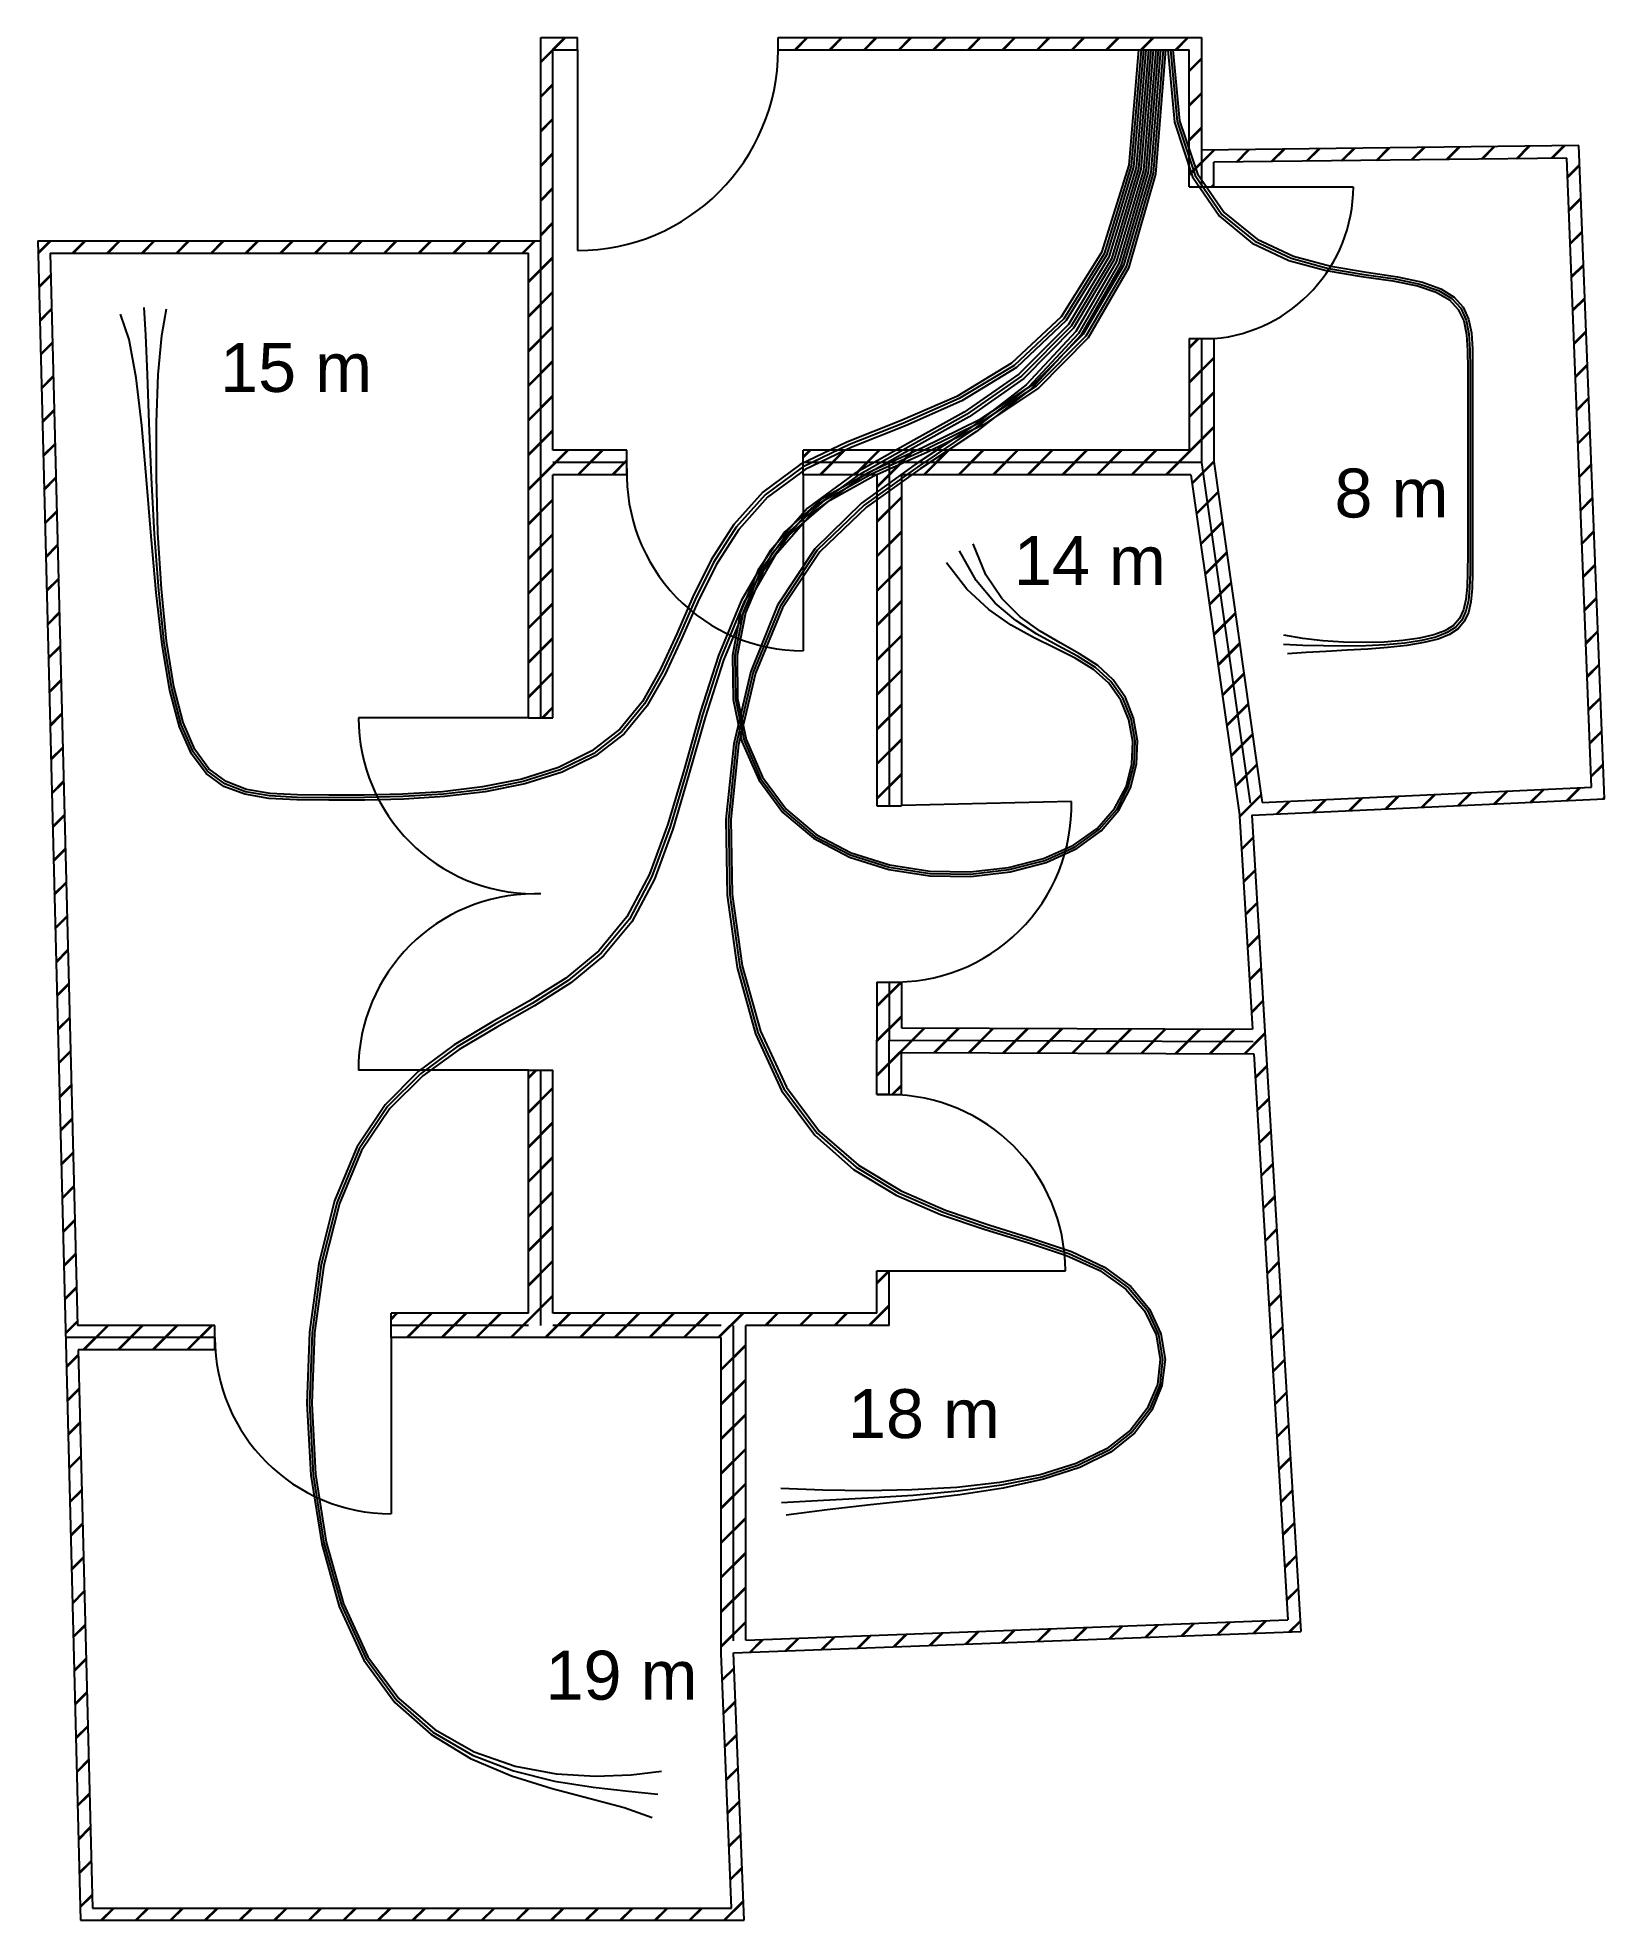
# Model space of a CAD drawing. Header units: millimetres. Extents: x -12.4 to 0.5, y -11.8 to 3.6.
import ezdxf

# ---------------------------------------------------------------- set-up
doc = ezdxf.new("R2010")
doc.units = ezdxf.units.MM
doc.layers.add('Can.Interior', color=96, linetype='Continuous')
doc.styles.get("Standard").update_dxf_attribs({"font": 'arial.ttf'})

msp = doc.modelspace()

# ---------------------------------------------------------------- hatches: boundary and pattern name
h = msp.add_hatch()
h.set_pattern_fill('JIS_LC_20A', color=256, scale=0.01)
h.paths.add_polyline_path([(-8.139, 3.452), (-7.939, 3.452), (-7.939, 3.552), (-8.239, 3.552), (-8.239, 0.08), (-8.239, -2.007), (-8.139, -2.007), (-8.139, -0.02), (-7.535, -0.02), (-7.535, 0.18), (-8.139, 0.18)])
h.paths.add_polyline_path([(-8.239, 1.891), (-12.351, 1.891), (-12.123, -7.073), (-10.902, -7.073), (-10.902, -6.973), (-12.025, -6.973), (-12.249, 1.791), (-8.339, 1.791), (-8.339, 0.08), (-8.339, -2.007), (-8.239, -2.007), (-8.239, 0.08)])
h.paths.add_polyline_path([(-2.838, 3.552), (-6.299, 3.552), (-6.299, 3.452), (-2.938, 3.452), (-2.938, 2.632), (-2.938, 2.332), (-2.838, 2.332)])
h.paths.add_polyline_path([(-2.838, 1.092), (-2.938, 1.092), (-2.938, 0.18), (-6.095, 0.18), (-6.095, 0.08), (-2.838, 0.08)], flags=17)
h.paths.add_polyline_path([(-5.391, 0.08), (-6.095, 0.08), (-6.095, -0.02), (-5.491, -0.02), (-5.491, -2.727), (-5.391, -2.727)], flags=17)
h.paths.add_polyline_path([(-2.427, -2.804), (0.455, -2.669), (0.245, 2.669), (-2.838, 2.632), (-2.838, 2.332), (-2.738, 2.332), (-2.738, 2.533), (0.149, 2.567), (0.351, -2.573), (-2.341, -2.7), (-2.738, 0.087), (-2.738, 1.092), (-2.838, 1.092), (-2.838, 0.08), (-5.391, 0.08), (-5.391, -2.727), (-5.291, -2.727), (-5.291, -0.02), (-2.925, -0.02), (-2.527, -2.814), (-2.422, -4.553), (-5.291, -4.542), (-5.291, -4.167), (-5.391, -4.167), (-5.391, -4.641), (-5.391, -5.087), (-5.291, -5.087), (-5.291, -4.742), (-2.41, -4.753), (-2.133, -9.379), (-6.564, -9.546), (-6.564, -6.973), (-5.391, -6.973), (-5.391, -6.527), (-5.491, -6.527), (-5.491, -6.873), (-8.139, -6.873), (-8.139, -4.887), (-8.339, -4.887), (-8.339, -6.873), (-9.462, -6.873), (-9.462, -7.073), (-8.239, -7.073), (-6.764, -7.073), (-6.764, -9.654), (-6.681, -11.735), (-11.904, -11.735), (-12.02, -7.173), (-10.902, -7.173), (-10.902, -7.073), (-12.123, -7.073), (-12.001, -11.835), (-6.576, -11.835), (-6.664, -9.65), (-2.027, -9.475)])
h.paths.add_polyline_path([(-5.391, -4.641), (-5.391, -4.167), (-5.491, -4.167), (-5.491, -4.641), (-5.491, -5.087), (-5.391, -5.087)], flags=17)

# ---------------------------------------------------------------- linework, layer by layer
for p, q in [((-8.239, 3.552), (-7.939, 3.552)), ((-8.239, 0.08), (-8.239, 3.552)), ((-7.939, 3.452), (-7.939, 3.552)), ((-6.299, 3.552), (-2.838, 3.552)), ((-6.299, 3.452), (-6.299, 3.552)), ((-2.838, 3.552), (-2.838, 2.332)), ((-8.139, 3.452), (-7.939, 3.452)), ((-8.139, 0.18), (-8.139, 3.452)), ((-7.939, 3.452), (-7.939, 1.812)), ((-6.299, 3.452), (-2.938, 3.452)), ((-2.938, 2.632), (-2.938, 3.452)), ((-2.938, 2.332), (-2.938, 2.632)), ((0.245, 2.669), (-2.838, 2.632)), ((0.455, -2.669), (0.245, 2.669)), ((0.149, 2.567), (-2.738, 2.533)), ((-2.738, 2.332), (-2.738, 2.533)), ((0.351, -2.573), (0.149, 2.567)), ((-2.938, 2.332), (-2.738, 2.332)), ((-2.738, 2.332), (-1.598, 2.332)), ((-12.351, 1.891), (-12.001, -11.835)), ((-12.351, 1.891), (-8.239, 1.891)), ((-12.249, 1.791), (-12.025, -6.973)), ((-12.249, 1.791), (-8.339, 1.791)), ((-8.339, 0.08), (-8.339, 1.791)), ((-2.938, 1.092), (-2.938, 0.18)), ((-2.938, 1.092), (-2.738, 1.092)), ((-2.838, 1.092), (-2.838, 0.08)), ((-2.738, 1.092), (-2.738, 0.087)), ((-7.535, 0.18), (-8.139, 0.18)), ((-7.535, -0.02), (-7.535, 0.18)), ((-2.938, 0.18), (-6.095, 0.18)), ((-6.095, -0.02), (-6.095, 0.18)), ((-8.339, -2.007), (-8.339, 0.08)), ((-8.239, -2.007), (-8.239, 0.08)), ((-7.535, 0.08), (-8.139, 0.08)), ((-2.838, 0.08), (-6.095, 0.08)), ((-5.391, 0.08), (-5.391, -2.727)), ((-2.838, 0.08), (-2.441, -2.705)), ((-2.738, 0.087), (-2.341, -2.7)), ((-7.535, -0.02), (-8.139, -0.02)), ((-8.139, -2.007), (-8.139, -0.02)), ((-5.491, -0.02), (-6.095, -0.02)), ((-6.095, -0.02), (-6.095, -1.46)), ((-5.491, -0.02), (-5.491, -2.727)), ((-5.291, -0.02), (-5.291, -2.727)), ((-2.925, -0.02), (-5.291, -0.02)), ((-2.925, -0.02), (-2.526, -2.818)), ((-8.339, -2.007), (-9.728, -2.007)), ((-8.339, -2.007), (-8.289, -2.007)), ((-8.239, -2.007), (-8.139, -2.007)), ((-2.341, -2.7), (0.351, -2.573)), ((-5.491, -2.727), (-5.291, -2.727)), ((-3.901, -2.69), (-5.291, -2.724)), ((-2.427, -2.804), (0.455, -2.669)), ((-2.527, -2.81), (-2.422, -4.553)), ((-2.427, -2.804), (-2.027, -9.475)), ((-5.491, -4.167), (-5.491, -4.641)), ((-5.491, -4.167), (-5.291, -4.167)), ((-5.391, -4.167), (-5.391, -4.641)), ((-5.291, -4.167), (-5.291, -4.542)), ((-5.291, -4.542), (-2.422, -4.553)), ((-5.291, -4.542), (-2.422, -4.553)), ((-5.491, -5.087), (-5.491, -4.641)), ((-5.391, -4.641), (-2.416, -4.653)), ((-5.391, -5.087), (-5.391, -4.641)), ((-5.391, -4.741), (-5.391, -4.741)), ((-5.291, -5.087), (-5.291, -4.742)), ((-5.291, -4.742), (-2.41, -4.753)), ((-2.41, -4.753), (-2.133, -9.379)), ((-8.339, -4.887), (-9.73, -4.887)), ((-8.339, -6.873), (-8.339, -4.887)), ((-8.339, -4.887), (-8.139, -4.887)), ((-8.239, -6.973), (-8.239, -4.887)), ((-8.139, -6.873), (-8.139, -4.887)), ((-5.491, -5.087), (-5.291, -5.087)), ((-5.491, -6.873), (-5.491, -6.527)), ((-5.491, -6.527), (-5.391, -6.527)), ((-5.391, -6.973), (-5.391, -6.527)), ((-5.391, -6.527), (-3.951, -6.527)), ((-8.339, -6.873), (-9.462, -6.873)), ((-9.462, -7.073), (-9.462, -6.873)), ((-5.491, -6.873), (-8.139, -6.873)), ((-10.902, -7.073), (-12.123, -7.073)), ((-10.902, -6.973), (-12.025, -6.973)), ((-10.902, -7.173), (-10.902, -6.973)), ((-8.339, -6.973), (-9.462, -6.973)), ((-8.239, -7.073), (-9.462, -7.073)), ((-9.462, -7.073), (-9.462, -8.513)), ((-6.764, -7.073), (-8.239, -7.073)), ((-6.764, -6.973), (-8.139, -6.973)), ((-6.764, -9.654), (-6.764, -7.073)), ((-6.664, -9.55), (-6.664, -6.973)), ((-5.391, -6.973), (-6.564, -6.973)), ((-6.564, -9.546), (-6.564, -6.973)), ((-10.902, -7.173), (-12.02, -7.173)), ((-12.02, -7.173), (-11.904, -11.735)), ((-6.564, -9.546), (-2.133, -9.379)), ((-6.664, -9.65), (-2.027, -9.475)), ((-6.681, -11.735), (-6.764, -9.654)), ((-6.576, -11.835), (-6.664, -9.65)), ((-12.001, -11.835), (-6.576, -11.835)), ((-11.904, -11.735), (-6.681, -11.735))]:
    msp.add_line(p, q)
for points in [[(-8.289, -2.007), (-8.239, -2.007)], [(-8.239, -3.446), (-8.289, -3.446)], [(-8.239, -3.446), (-8.289, -3.446)], [(-8.289, -4.887), (-8.239, -4.887)], [(-5.391, -5.087), (-5.491, -5.087)], [(-5.491, -6.527), (-5.391, -6.527)]]:
    msp.add_lwpolyline(points)
for centre, radius, start, end in [((-7.939, 3.452), 1.64, 270, 0), ((-2.845, 2.335), 1.248, 274.9488, 359.8631), ((-6.095, -0.02), 1.44, 178.0102, 270), ((-8.289, -2.007), 1.439, 180, 270), ((-5.344, -2.724), 1.443, 268.1478, 1.3531), ((-8.289, -4.887), 1.441, 90, 180), ((-5.391, -6.527), 1.44, 0, 90), ((-9.462, -7.073), 1.44, 180.0087, 269.9913)]:
    msp.add_arc(centre, radius, start, end)
at = {"layer": 'Can.Interior'}
for points in [[(-3.312, 3.452), (-3.393, 2.497), (-3.615, 1.773), (-3.944, 1.239), (-4.35, 0.856), (-4.798, 0.583), (-5.258, 0.379), (-5.696, 0.206), (-6.079, 0.022), (-6.385, -0.204), (-6.621, -0.468), (-6.806, -0.757), (-6.956, -1.059), (-7.089, -1.361), (-7.222, -1.65), (-7.373, -1.913), (-7.558, -2.139), (-7.791, -2.318), (-8.065, -2.452), (-8.37, -2.548), (-8.694, -2.612), (-9.027, -2.651), (-9.358, -2.671), (-9.676, -2.679), (-9.97, -2.68), (-10.232, -2.678), (-10.461, -2.666), (-10.659, -2.632), (-10.83, -2.568), (-10.974, -2.461), (-11.094, -2.302), (-11.193, -2.08), (-11.272, -1.785), (-11.334, -1.412), (-11.383, -0.982), (-11.424, -0.522), (-11.462, -0.059), (-11.501, 0.382), (-11.546, 0.771), (-11.602, 1.084), (-11.674, 1.293)], [(-3.332, 3.452), (-3.413, 2.503), (-3.635, 1.784), (-3.964, 1.254), (-4.37, 0.873), (-4.818, 0.602), (-5.278, 0.399), (-5.716, 0.226), (-6.099, 0.042), (-6.405, -0.184), (-6.641, -0.448), (-6.826, -0.737), (-6.976, -1.039), (-7.108, -1.341), (-7.241, -1.63), (-7.391, -1.893), (-7.575, -2.119), (-7.806, -2.298), (-8.079, -2.432), (-8.382, -2.528), (-8.704, -2.592), (-9.035, -2.631), (-9.363, -2.651), (-9.679, -2.659), (-9.97, -2.66), (-10.229, -2.658), (-10.456, -2.646), (-10.652, -2.613), (-10.82, -2.548), (-10.962, -2.442), (-11.081, -2.284), (-11.178, -2.062), (-11.255, -1.768), (-11.316, -1.397), (-11.362, -0.968), (-11.396, -0.507), (-11.42, -0.042), (-11.439, 0.402), (-11.453, 0.798), (-11.466, 1.121), (-11.48, 1.345)], [(-3.352, 3.452), (-3.433, 2.51), (-3.655, 1.796), (-3.984, 1.269), (-4.39, 0.891), (-4.838, 0.62), (-5.298, 0.419), (-5.736, 0.246), (-6.119, 0.062), (-6.425, -0.164), (-6.661, -0.428), (-6.846, -0.717), (-6.995, -1.019), (-7.127, -1.321), (-7.259, -1.61), (-7.408, -1.873), (-7.592, -2.099), (-7.822, -2.278), (-8.093, -2.412), (-8.394, -2.508), (-8.714, -2.572), (-9.042, -2.611), (-9.368, -2.631), (-9.681, -2.639), (-9.97, -2.64), (-10.227, -2.638), (-10.451, -2.626), (-10.645, -2.593), (-10.811, -2.529), (-10.951, -2.423), (-11.067, -2.265), (-11.162, -2.045), (-11.239, -1.752), (-11.298, -1.381), (-11.34, -0.954), (-11.368, -0.496), (-11.381, -0.034), (-11.379, 0.407), (-11.365, 0.8), (-11.337, 1.118), (-11.298, 1.336)], [(-3.292, 3.452), (-3.373, 2.49), (-3.595, 1.757), (-3.924, 1.208), (-4.33, 0.801), (-4.778, 0.492), (-5.238, 0.235), (-5.676, -0.012), (-6.059, -0.293), (-6.365, -0.642), (-6.601, -1.05), (-6.786, -1.497), (-6.936, -1.964), (-7.068, -2.43), (-7.2, -2.877), (-7.35, -3.285), (-7.534, -3.634), (-7.765, -3.912), (-8.034, -4.134), (-8.33, -4.321), (-8.638, -4.496), (-8.947, -4.681), (-9.242, -4.899), (-9.512, -5.17), (-9.743, -5.517), (-9.924, -5.955), (-10.052, -6.467), (-10.128, -7.027), (-10.15, -7.612), (-10.117, -8.198), (-10.029, -8.758), (-9.886, -9.27), (-9.686, -9.708), (-9.431, -10.054), (-9.135, -10.317), (-8.812, -10.512), (-8.478, -10.654), (-8.147, -10.758), (-7.835, -10.839), (-7.558, -10.913), (-7.329, -10.994)], [(-3.272, 3.452), (-3.353, 2.483), (-3.575, 1.745), (-3.904, 1.193), (-4.31, 0.784), (-4.758, 0.473), (-5.218, 0.215), (-5.656, -0.032), (-6.039, -0.313), (-6.345, -0.662), (-6.581, -1.07), (-6.766, -1.517), (-6.916, -1.984), (-7.048, -2.45), (-7.18, -2.897), (-7.33, -3.305), (-7.514, -3.654), (-7.745, -3.932), (-8.014, -4.154), (-8.31, -4.341), (-8.618, -4.515), (-8.927, -4.7), (-9.222, -4.916), (-9.492, -5.185), (-9.723, -5.531), (-9.904, -5.966), (-10.033, -6.474), (-10.108, -7.031), (-10.13, -7.612), (-10.098, -8.194), (-10.011, -8.751), (-9.868, -9.259), (-9.669, -9.694), (-9.416, -10.038), (-9.12, -10.297), (-8.798, -10.485), (-8.462, -10.613), (-8.127, -10.697), (-7.81, -10.747), (-7.523, -10.779), (-7.281, -10.803)], [(-3.252, 3.452), (-3.333, 2.476), (-3.555, 1.733), (-3.884, 1.178), (-4.29, 0.766), (-4.738, 0.454), (-5.198, 0.196), (-5.636, -0.052), (-6.019, -0.333), (-6.325, -0.682), (-6.561, -1.09), (-6.746, -1.537), (-6.896, -2.004), (-7.028, -2.47), (-7.16, -2.917), (-7.31, -3.325), (-7.494, -3.674), (-7.725, -3.952), (-7.994, -4.173), (-8.29, -4.36), (-8.598, -4.535), (-8.907, -4.718), (-9.202, -4.933), (-9.472, -5.201), (-9.703, -5.544), (-9.884, -5.976), (-10.013, -6.481), (-10.088, -7.035), (-10.111, -7.612), (-10.079, -8.19), (-9.992, -8.744), (-9.85, -9.249), (-9.652, -9.681), (-9.4, -10.022), (-9.106, -10.277), (-8.784, -10.457), (-8.448, -10.574), (-8.113, -10.637), (-7.792, -10.658), (-7.5, -10.647), (-7.252, -10.617)], [(-3.232, 3.452), (-3.313, 2.469), (-3.535, 1.718), (-3.864, 1.149), (-4.27, 0.715), (-4.718, 0.368), (-5.178, 0.062), (-5.616, -0.254), (-5.999, -0.625), (-6.303, -1.087), (-6.523, -1.628), (-6.662, -2.22), (-6.725, -2.839), (-6.714, -3.457), (-6.633, -4.049), (-6.484, -4.59), (-6.271, -5.052), (-6, -5.419), (-5.682, -5.698), (-5.334, -5.908), (-4.971, -6.067), (-4.607, -6.19), (-4.259, -6.296), (-3.942, -6.401), (-3.67, -6.524), (-3.456, -6.676), (-3.303, -6.855), (-3.21, -7.05), (-3.175, -7.253), (-3.199, -7.457), (-3.281, -7.652), (-3.419, -7.83), (-3.614, -7.983), (-3.863, -8.103), (-4.158, -8.193), (-4.486, -8.256), (-4.839, -8.297), (-5.205, -8.318), (-5.574, -8.325), (-5.934, -8.32), (-6.277, -8.307)], [(-3.212, 3.452), (-3.293, 2.463), (-3.515, 1.706), (-3.844, 1.134), (-4.25, 0.698), (-4.698, 0.351), (-5.158, 0.045), (-5.596, -0.269), (-5.979, -0.638), (-6.283, -1.098), (-6.503, -1.635), (-6.642, -2.224), (-6.705, -2.839), (-6.694, -3.453), (-6.613, -4.042), (-6.464, -4.579), (-6.251, -5.039), (-5.98, -5.403), (-5.662, -5.681), (-5.314, -5.89), (-4.951, -6.048), (-4.587, -6.172), (-4.239, -6.279), (-3.922, -6.386), (-3.65, -6.511), (-3.436, -6.666), (-3.283, -6.847), (-3.19, -7.046), (-3.156, -7.253), (-3.18, -7.461), (-3.262, -7.66), (-3.401, -7.841), (-3.597, -7.996), (-3.848, -8.119), (-4.143, -8.212), (-4.474, -8.28), (-4.828, -8.328), (-5.196, -8.362), (-5.566, -8.386), (-5.928, -8.405), (-6.271, -8.424)], [(-3.192, 3.452), (-3.273, 2.456), (-3.495, 1.695), (-3.824, 1.119), (-4.23, 0.682), (-4.678, 0.334), (-5.138, 0.028), (-5.576, -0.285), (-5.959, -0.651), (-6.263, -1.109), (-6.483, -1.643), (-6.622, -2.228), (-6.685, -2.839), (-6.674, -3.449), (-6.593, -4.035), (-6.444, -4.569), (-6.231, -5.026), (-5.96, -5.387), (-5.642, -5.664), (-5.294, -5.872), (-4.931, -6.03), (-4.567, -6.154), (-4.219, -6.262), (-3.902, -6.37), (-3.63, -6.497), (-3.416, -6.655), (-3.263, -6.84), (-3.17, -7.042), (-3.136, -7.253), (-3.161, -7.465), (-3.243, -7.667), (-3.383, -7.851), (-3.58, -8.009), (-3.832, -8.134), (-4.129, -8.23), (-4.459, -8.302), (-4.813, -8.357), (-5.178, -8.401), (-5.544, -8.439), (-5.899, -8.479), (-6.232, -8.525)], [(-3.172, 3.452), (-3.253, 2.45), (-3.475, 1.69), (-3.804, 1.128), (-4.21, 0.721), (-4.658, 0.426), (-5.118, 0.199), (-5.556, -0.001), (-5.939, -0.218), (-6.243, -0.486), (-6.463, -0.799), (-6.605, -1.142), (-6.671, -1.499), (-6.666, -1.857), (-6.594, -2.2), (-6.457, -2.513), (-6.261, -2.78), (-6.01, -2.991), (-5.716, -3.145), (-5.394, -3.246), (-5.059, -3.298), (-4.723, -3.303), (-4.401, -3.265), (-4.108, -3.189), (-3.857, -3.076), (-3.659, -2.932), (-3.514, -2.763), (-3.418, -2.579), (-3.369, -2.386), (-3.361, -2.194), (-3.393, -2.009), (-3.46, -1.841), (-3.559, -1.696), (-3.686, -1.581), (-3.834, -1.485), (-3.993, -1.395), (-4.158, -1.299), (-4.319, -1.182), (-4.47, -1.033), (-4.601, -0.838), (-4.704, -0.584)], [(-3.152, 3.452), (-3.233, 2.444), (-3.455, 1.679), (-3.784, 1.113), (-4.19, 0.704), (-4.638, 0.408), (-5.098, 0.182), (-5.536, -0.017), (-5.919, -0.232), (-6.223, -0.497), (-6.443, -0.806), (-6.585, -1.145), (-6.652, -1.499), (-6.648, -1.853), (-6.577, -2.193), (-6.442, -2.502), (-6.247, -2.767), (-5.999, -2.976), (-5.709, -3.128), (-5.391, -3.228), (-5.059, -3.279), (-4.727, -3.285), (-4.409, -3.248), (-4.118, -3.173), (-3.87, -3.063), (-3.674, -2.921), (-3.531, -2.756), (-3.437, -2.575), (-3.388, -2.386), (-3.381, -2.197), (-3.412, -2.016), (-3.479, -1.851), (-3.578, -1.71), (-3.704, -1.597), (-3.852, -1.503), (-4.014, -1.416), (-4.185, -1.323), (-4.357, -1.211), (-4.524, -1.069), (-4.679, -0.884), (-4.815, -0.642)], [(-3.132, 3.452), (-3.213, 2.437), (-3.435, 1.667), (-3.764, 1.098), (-4.17, 0.687), (-4.618, 0.391), (-5.078, 0.165), (-5.516, -0.032), (-5.899, -0.245), (-6.203, -0.507), (-6.424, -0.813), (-6.566, -1.149), (-6.633, -1.499), (-6.63, -1.85), (-6.559, -2.185), (-6.426, -2.492), (-6.234, -2.754), (-5.989, -2.96), (-5.702, -3.111), (-5.387, -3.21), (-5.059, -3.261), (-4.73, -3.267), (-4.416, -3.231), (-4.129, -3.158), (-3.883, -3.049), (-3.69, -2.911), (-3.548, -2.749), (-3.455, -2.571), (-3.407, -2.386), (-3.4, -2.201), (-3.431, -2.024), (-3.498, -1.862), (-3.596, -1.723), (-3.721, -1.612), (-3.87, -1.521), (-4.035, -1.438), (-4.212, -1.352), (-4.394, -1.25), (-4.577, -1.122), (-4.755, -0.957), (-4.922, -0.741)], [(-3.112, 3.452), (-3.058, 2.86), (-2.911, 2.415), (-2.692, 2.093), (-2.423, 1.872), (-2.125, 1.731), (-1.82, 1.648), (-1.53, 1.599), (-1.275, 1.564), (-1.073, 1.523), (-0.921, 1.472), (-0.812, 1.408), (-0.739, 1.33), (-0.695, 1.236), (-0.672, 1.125), (-0.664, 0.995), (-0.662, 0.845), (-0.662, 0.673), (-0.662, 0.484), (-0.662, 0.285), (-0.662, 0.081), (-0.662, -0.123), (-0.662, -0.32), (-0.662, -0.505), (-0.662, -0.671), (-0.663, -0.816), (-0.667, -0.938), (-0.677, -1.041), (-0.697, -1.126), (-0.73, -1.196), (-0.779, -1.252), (-0.848, -1.296), (-0.94, -1.33), (-1.056, -1.357), (-1.193, -1.376), (-1.346, -1.388), (-1.51, -1.392), (-1.678, -1.388), (-1.847, -1.377), (-2.011, -1.359), (-2.165, -1.333)], [(-3.092, 3.452), (-3.038, 2.867), (-2.891, 2.426), (-2.672, 2.107), (-2.403, 1.889), (-2.105, 1.749), (-1.8, 1.666), (-1.51, 1.617), (-1.255, 1.581), (-1.053, 1.538), (-0.901, 1.485), (-0.792, 1.42), (-0.719, 1.34), (-0.675, 1.244), (-0.652, 1.132), (-0.644, 1), (-0.642, 0.848), (-0.642, 0.675), (-0.642, 0.486), (-0.642, 0.286), (-0.642, 0.081), (-0.642, -0.123), (-0.642, -0.321), (-0.642, -0.507), (-0.642, -0.675), (-0.643, -0.82), (-0.647, -0.945), (-0.657, -1.049), (-0.677, -1.136), (-0.711, -1.208), (-0.76, -1.265), (-0.829, -1.311), (-0.922, -1.347), (-1.039, -1.375), (-1.177, -1.396), (-1.331, -1.41), (-1.496, -1.418), (-1.668, -1.421), (-1.84, -1.42), (-2.009, -1.415), (-2.168, -1.407)], [(-3.072, 3.452), (-3.018, 2.873), (-2.871, 2.438), (-2.652, 2.122), (-2.383, 1.906), (-2.085, 1.767), (-1.78, 1.684), (-1.49, 1.635), (-1.235, 1.597), (-1.033, 1.554), (-0.881, 1.499), (-0.772, 1.431), (-0.699, 1.35), (-0.655, 1.252), (-0.632, 1.138), (-0.624, 1.005), (-0.622, 0.851), (-0.622, 0.677), (-0.622, 0.487), (-0.622, 0.286), (-0.622, 0.081), (-0.622, -0.124), (-0.622, -0.322), (-0.622, -0.509), (-0.622, -0.678), (-0.623, -0.825), (-0.627, -0.951), (-0.637, -1.058), (-0.657, -1.146), (-0.691, -1.22), (-0.741, -1.279), (-0.811, -1.326), (-0.903, -1.364), (-1.021, -1.393), (-1.16, -1.415), (-1.314, -1.432), (-1.479, -1.445), (-1.648, -1.455), (-1.818, -1.464), (-1.982, -1.473), (-2.134, -1.484)]]:
    msp.add_lwpolyline(points, dxfattribs=at)

# ---------------------------------------------------------------- texts
for s, p in [('15 m', (-10.86, 0.656)), ('8 m', (-1.751, -0.37)), ('14 m', (-4.372, -0.922)), ('18 m', (-5.728, -7.894)), ('19 m', (-8.2, -10.032))]:
    msp.add_text(s, height=0.4, dxfattribs=at).set_placement(p)

doc.saveas('drawing.dxf')
